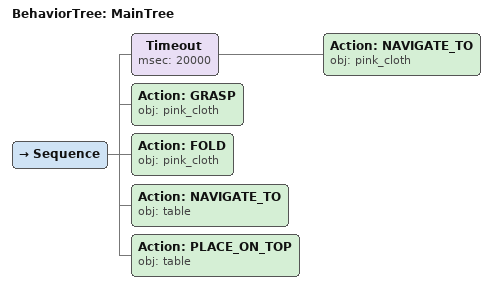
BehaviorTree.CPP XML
<root main_tree_to_execute="MainTree">
  <BehaviorTree ID="MainTree">
    <Sequence>
      <!-- Timeout: NAVIGATE_TO pink_cloth within 20s -->
      <Timeout msec="20000">
        <!-- Navigate to pink_cloth -->
        <Action ID="NAVIGATE_TO" obj="pink_cloth" />
      </Timeout>
      <!-- Grasp pink_cloth -->
      <Action ID="GRASP" obj="pink_cloth" />
      <!-- Fold pink_cloth -->
      <Action ID="FOLD" obj="pink_cloth" />
      <!-- Navigate to table -->
      <Action ID="NAVIGATE_TO" obj="table" />
      <!-- Place on table -->
      <Action ID="PLACE_ON_TOP" obj="table" />
    </Sequence>
  </BehaviorTree>
</root>
